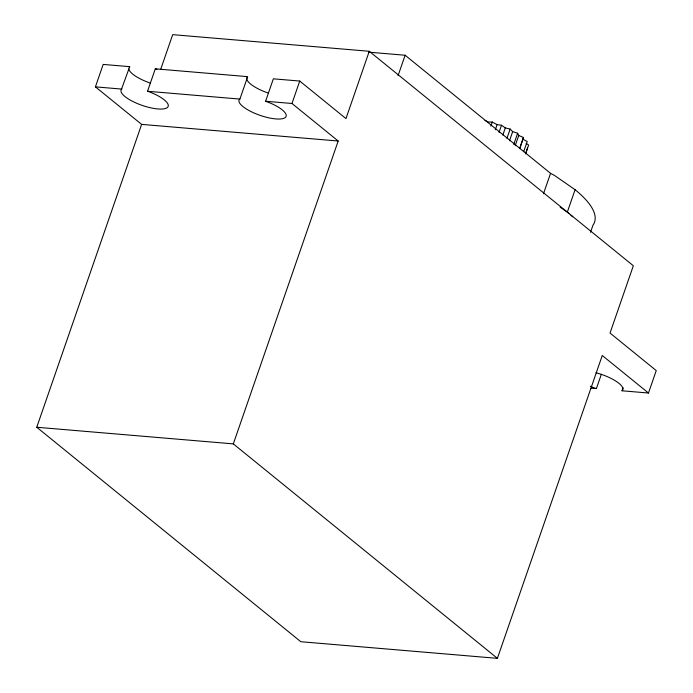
<?xml version="1.0" encoding="UTF-8"?>
<svg xmlns="http://www.w3.org/2000/svg" width="693" height="693" viewBox="0 0 693 693"><rect width="100%" height="100%" fill="white"/><g stroke="black" fill="none" stroke-linecap="round" stroke-linejoin="round"><path stroke-width="1.04" d="M519.854 148.475L523.458 137.474L518.728 135.499L517.636 133.238L512.673 131.609L510.152 129.071L505.292 127.91L501.507 125.251L497.08 124.645L492.29 122.055L488.6 122.029L484.953 120.469M369.265 51.282L633.341 265.748L610.031 333.056L656.245 370.582L648.475 393.018L602.26 355.492L497.392 658.35L233.316 443.884L338.193 141.017L141.632 124.385L95.417 86.859L103.188 64.423L129.704 66.667L121.396 89.466A24.922 7.58 19.1 0 0 140.073 104.634A24.922 7.58 19.1 0 0 167.871 106.982A24.922 7.58 19.1 0 0 149.194 91.814L147.531 91.268L155.301 68.832L247.678 76.646L239.908 99.082L239.024 100.043A24.922 7.58 19.1 0 0 258.039 114.622A24.922 7.58 19.1 0 0 285.325 117.481A24.922 7.58 19.1 0 0 271.076 103.404L265.592 101.256L273.354 78.82L299.748 81.055L345.963 118.59L369.265 51.282L172.704 34.65L160.698 69.317M497.392 658.35L300.823 641.718L36.755 427.252L141.632 124.385M338.193 141.017L291.978 103.491L299.748 81.055M398.068 75.632L405.128 55.241L368.641 52.157M490.878 126.135L492.29 122.055M495.322 129.738L497.08 124.645M499.029 132.389L501.507 125.251M502.823 135.048L505.292 127.91M506.973 138.245L510.152 129.071M509.502 140.792L512.673 131.609M513.756 144.456L517.636 133.238M515.194 145.695L518.728 135.499M519.568 148.692L523.458 137.474M523.674 151.698L527.208 141.502L523.033 139.293M525.519 153.941L527.633 147.826M525.805 153.188L528.629 145.028L526.126 143.321M543.485 193.737L550.554 173.345L405.128 55.241M569.187 213.678A124.601 37.881 19.1 0 0 567.324 212.136L575.086 189.7L554.651 175.537L550.554 173.345M590.514 232.311L592.983 225.173A124.601 37.881 19.1 0 0 575.086 189.7M591.025 388.158L596.387 388.608L601.333 374.333M648.475 393.018L622.002 390.783L623.059 387.725M129.167 67.03L129.704 66.667M622.002 390.783L622.418 390.523A24.922 7.58 19.1 0 0 596.015 372.739M95.417 86.859L121.933 89.102M147.531 91.268L239.908 99.082M265.592 101.256L291.978 103.491M36.755 427.252L233.316 443.884M155.301 68.832L156.964 69.387M596.387 388.608L594.299 387.907A24.922 7.58 19.1 0 1 590.349 386.27M560.213 207.207L567.324 212.136M267.844 92.923A24.922 7.58 19.1 0 1 246.795 77.607M570.971 215.22A124.601 37.881 19.1 0 1 572.687 216.762M150.468 83.134A24.922 7.58 19.1 0 1 128.777 68.988"/></g></svg>
